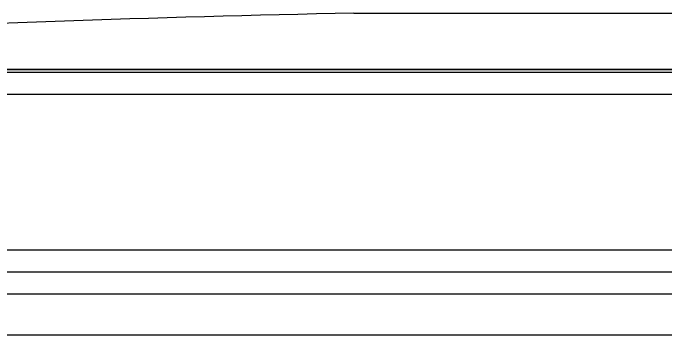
# Model space of a CAD drawing. Header units: millimetres. Extents: x -60 to 7633, y -2614 to 2146.
# Drawn here: x 3528.1 to 3557.81, y 1874.91 to 1889.54 of the extents above; entities that cross this region are included whole.
import ezdxf

# ---------------------------------------------------------------- set-up
doc = ezdxf.new("R2010")
doc.units = ezdxf.units.MM
doc.layers.get('0').update_dxf_attribs({"color": 250})

msp = doc.modelspace()

# ---------------------------------------------------------------- linework, layer by layer
at = {"linetype": 'Continuous'}
for p, q in [((3543.613, 1889.538), (3589.534, 1889.538)), ((3487.5, 1886.854), (3645.648, 1886.854)), ((3489.074, 1886.969), (3644.074, 1886.969)), ((3489.274, 1886.984), (3643.874, 1886.984)), ((3486.574, 1885.857), (3646.574, 1885.857)), ((3486.574, 1878.785), (3646.574, 1878.785)), ((3487.574, 1877.785), (3645.574, 1877.785)), ((3495.574, 1876.785), (3637.574, 1876.785)), ((3495.574, 1874.913), (3637.574, 1874.913))]:
    msp.add_line(p, q, dxfattribs=at)
msp.add_arc((3566.574, 821.618), 1068.167, 91.231677, 94.14995, dxfattribs=at)

doc.saveas('drawing.dxf')
